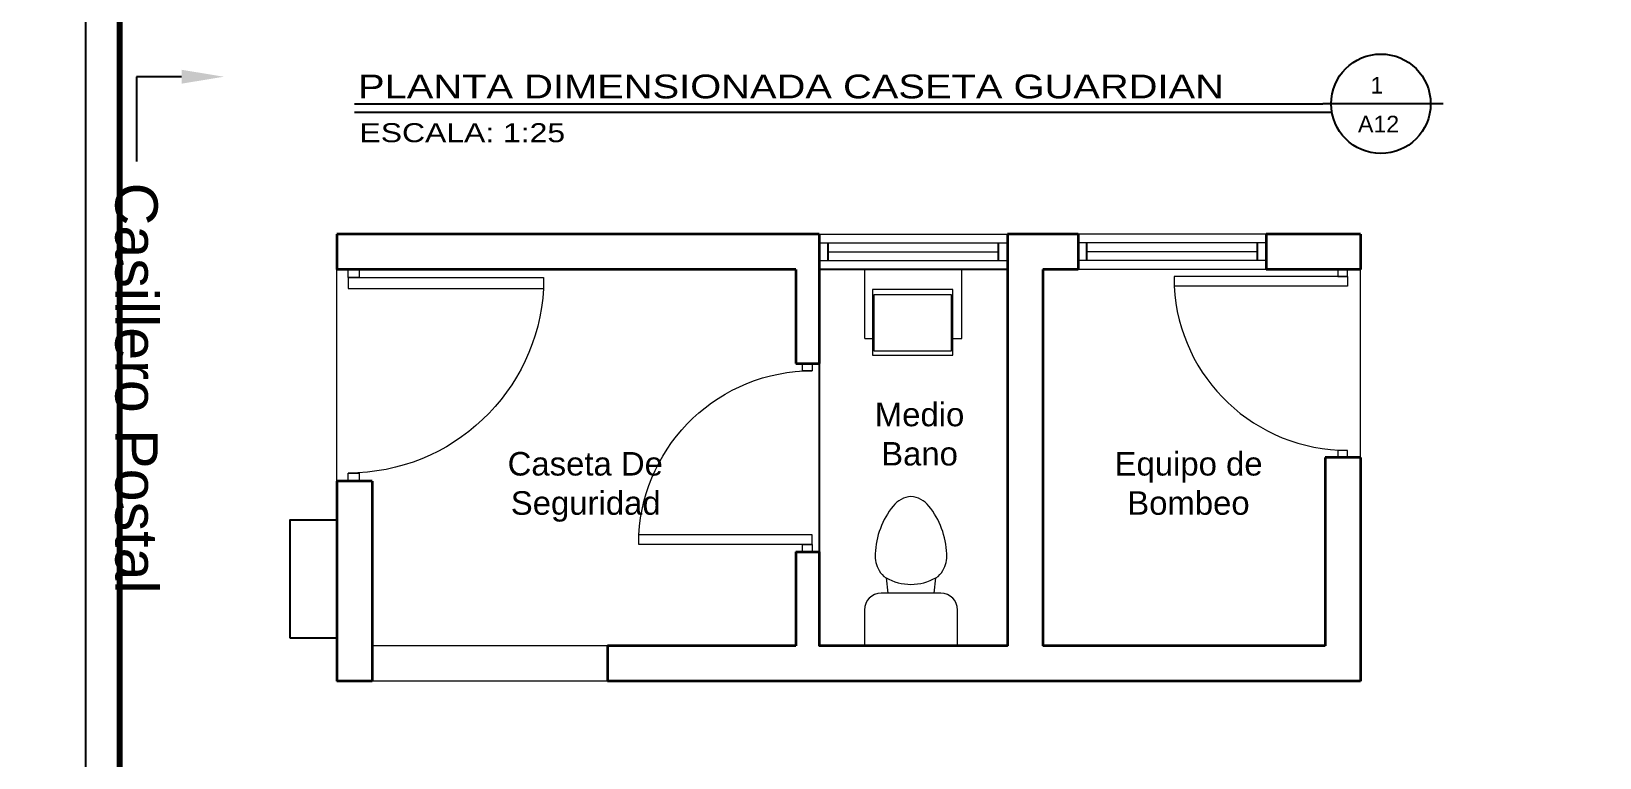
# Model space of a CAD drawing. Header units: feet. Extents: x -417 to 46, y -646 to -218.
# Drawn here: x -112.2 to -105.54, y -639.79 to -636.7 of the extents above; entities that cross this region are included whole.
import ezdxf
from ezdxf import colors
from ezdxf.entities.mleader import LeaderData, LeaderLine
from ezdxf.enums import TextEntityAlignment as Align
from ezdxf.math import Vec2, Vec3

# ---------------------------------------------------------------- set-up
doc = ezdxf.new("R2010")
doc.units = ezdxf.units.FT
doc.header["$MEASUREMENT"] = 0
for name, color, linetype in [('00-PISOS', 30, 'Continuous'), ('ACCESORIOS', 3, 'Continuous'), ('MARCO', 7, 'Continuous'), ('PERT-VENT', 2, 'Continuous'), ('textos', 7, 'Continuous'), ('TEXXT', 8, 'Continuous')]:
    doc.layers.add(name, color=color, linetype=linetype)
for name, color, linetype, lineweight in [('A-DOOR', 8, 'Continuous', 9), ('A-GENM', 8, 'Continuous', 9), ('A-WALL', 4, 'Continuous', 25), ('I-FURN', 2, 'Continuous', 0), ('MB', 2, 'Continuous', 20), ('P-SANR-FIXT', 2, 'Continuous', 9), ('pisos', 8, 'Continuous', 9), ('TXT', 2, 'Continuous', 9)]:
    doc.layers.add(name, color=color, linetype=linetype, lineweight=lineweight)
doc.styles.add('DAMIAN', font='arial.ttf', dxfattribs={"height": 0.12})
doc.styles.get("Standard").update_dxf_attribs({"font": 'arial.ttf', "height": 0.115})

# ---------------------------------------------------------------- blocks, each defined once
blk = doc.blocks.new('bath_sink_6127 - bath_sink_6127-V2-Nivel 1')
at = {"layer": 'I-FURN'}
for p, q in [((0.2933, 0.2974), (-0.1268, 0.2974)), ((-0.1268, 0.2974), (-0.1268, -0.29)), ((0.2933, 0.2442), (0.2933, 0.2974)), ((0.3949, 0.2442), (-0.0052, 0.2442)), ((-0.0052, 0.2442), (-0.0052, -0.2448)), ((0.0254, -0.2336), (0.0254, 0.233)), ((0.0254, 0.233), (0.3695, 0.233)), ((0.3695, 0.233), (0.3695, -0.2336)), ((0.3949, -0.2448), (0.3949, 0.2442)), ((-0.0052, -0.2448), (0.3949, -0.2448)), ((0.3695, -0.2336), (0.0254, -0.2336)), ((0.2933, -0.29), (0.2933, -0.2448)), ((0.2933, -0.29), (-0.1268, -0.29))]:
    blk.add_line(p, q, dxfattribs=at)
blk = doc.blocks.new('Toilet_-_Tank_-_3D_4840 - 17_ High_ Seat Not Visible-536545-Nivel 1')
at = {"layer": 'P-SANR-FIXT'}
for p, q in [((0.2476, 0.4889), (-0.2476, 0.4889)), ((-0.2476, 0.4889), (-0.2476, 0.2984)), ((0.2476, 0.2984), (0.2476, 0.4889)), ((-0.1587, 0.2096), (-0.1228, 0.2096)), ((-0.1228, 0.2096), (-0.1323, 0.127)), ((-0.1228, 0.2096), (0.1228, 0.2096)), ((0.1323, 0.127), (0.1228, 0.2096)), ((0.1228, 0.2096), (0.1588, 0.2096))]:
    blk.add_line(p, q, dxfattribs=at)
for centre, radius, start, end in [((-0.1587, 0.2984), 0.0889, 180, 270), ((0.1588, 0.2984), 0.0889, 270, 360), ((-0.0233, 0.0079), 0.1674, 151.05961, 182.70905), ((-0.0827, 0.0408), 0.0995, 119.89806, 151.05961), ((0.0005, -0.104), 0.2664, 90.10194, 119.89806), ((-0.0005, -0.104), 0.2664, 60.10194, 89.89806), ((0.0827, 0.0408), 0.0995, 28.94039, 60.10194), ((0.0233, 0.0079), 0.1674, 357.29095, 28.94039), ((0.2505, 0.0209), 0.4415, 182.70905, 218.50584), ((-0.2505, 0.0209), 0.4415, 321.49416, 357.29095), ((0.0113, -0.1694), 0.1359, 218.50584, 265.21903), ((-0.0113, -0.1694), 0.1359, 274.78097, 321.49416)]:
    blk.add_arc(centre, radius, start, end, dxfattribs=at)
blk = doc.blocks.new('A$C1B2B4060')
at = {"layer": 'PERT-VENT', "lineweight": 15}
for p, q in [((0, 0.15), (0.8, 0.15)), ((0, 0.1125), (0.8, 0.1125)), ((0.0375, 0.075), (0.7625, 0.075)), ((0, 0.0375), (0.8, 0.0375)), ((0, 0), (0.8, 0))]:
    blk.add_line(p, q, dxfattribs=at)
at = {"layer": 'PERT-VENT'}
for p, q in [((0.0375, 0.0375), (0.0375, 0.1125)), ((0.7625, 0.0375), (0.7625, 0.1125))]:
    blk.add_line(p, q, dxfattribs=at)
blk = doc.blocks.new('A$C42526EE7')
at = {"layer": 'A-DOOR', "lineweight": 18}
for p, q in [((0.9031, 0.9158, 224.5603), (0.9031, 1.8302, 224.5603)), ((0.9539, 1.8302, 224.5603), (0.9031, 1.8302, 224.5603)), ((0.9539, 0.9158, 224.5603), (0.9539, 1.8302, 224.5603)), ((0.0381, 0.9666, 224.5603), (0, 0.9666, 224.5603)), ((0, 0.9666, 224.5603), (0, 0.9158, 224.5603)), ((0.0381, 0.9158, 224.5603), (0.0381, 0.9666, 224.5603)), ((0.992, 0.9666, 224.5603), (0.9539, 0.9666, 224.5603)), ((0.9539, 0.9666, 224.5603), (0.9539, 0.9158, 224.5603)), ((0.992, 0.9158, 224.5603), (0.992, 0.9666, 224.5603)), ((0, 0.9158, 224.5603), (0.0381, 0.9158, 224.5603)), ((0.9539, 0.9158, 224.5603), (0.9031, 0.9158, 224.5603)), ((0.9539, 0.9158, 224.5603), (0.992, 0.9158, 224.5603))]:
    blk.add_line(p, q, dxfattribs=at)
at = {"layer": 'A-DOOR'}
blk.add_arc((0.9539, 0.9158, 224.5603), 0.9158, 93.17983, 180, dxfattribs=at)

msp = doc.modelspace()

# ---------------------------------------------------------------- linework, layer by layer
at = {"layer": '00-PISOS'}
msp.add_lwpolyline([(-108.0544, -637.7136), (-108.8544, -637.7136), (-108.8544, -639.3136), (-108.0544, -639.3136)], close=True, dxfattribs=at)
at = {"layer": 'A-GENM'}
msp.add_line((-106.5544, -638.5136), (-106.5544, -637.7136), dxfattribs=at)
at = {"layer": 'A-WALL', "lineweight": 35}
for p, q in [((-108.8544, -637.5636), (-110.9044, -637.5636)), ((-110.9044, -637.5636), (-110.9044, -637.7136)), ((-108.8544, -637.5636), (-108.8544, -638.1136)), ((-107.7544, -637.5636), (-108.0544, -637.5636)), ((-108.0544, -637.5636), (-108.0544, -639.3136)), ((-107.7544, -637.5636), (-107.7544, -637.7136)), ((-106.5544, -637.5636), (-106.9544, -637.5636)), ((-106.9544, -637.5636), (-106.9544, -637.7136)), ((-106.5544, -637.5636), (-106.5544, -637.7136)), ((-108.9544, -637.7136), (-110.9044, -637.7136)), ((-108.9544, -637.7136), (-108.9544, -638.1136)), ((-107.7544, -637.7136), (-107.9044, -637.7136)), ((-107.9044, -637.7136), (-107.9044, -639.3136)), ((-106.5544, -637.7136), (-106.9544, -637.7136)), ((-108.9544, -638.1136), (-108.8544, -638.1136)), ((-106.5544, -638.5136), (-106.7044, -638.5136)), ((-106.7044, -638.5136), (-106.7044, -639.3136)), ((-106.5544, -638.5136), (-106.5544, -639.4636)), ((-110.7544, -638.6136), (-110.9044, -638.6136)), ((-110.9044, -638.6136), (-110.9044, -639.4636)), ((-110.7544, -638.6136), (-110.7544, -639.4636)), ((-108.9544, -638.9136), (-108.9544, -639.3136)), ((-108.9544, -638.9136), (-108.8544, -638.9136)), ((-108.8544, -638.9136), (-108.8544, -639.3136)), ((-109.7544, -639.3136), (-109.7544, -639.4636)), ((-108.9544, -639.3136), (-109.7544, -639.3136)), ((-108.0544, -639.3136), (-108.8544, -639.3136)), ((-106.7044, -639.3136), (-107.9044, -639.3136)), ((-110.7544, -639.4636), (-110.9044, -639.4636)), ((-106.5544, -639.4636), (-109.7544, -639.4636))]:
    msp.add_line(p, q, dxfattribs=at)
at = {"layer": 'ACCESORIOS'}
msp.add_lwpolyline([(-111.1044, -639.279), (-110.9044, -639.279), (-110.9044, -638.779), (-111.1044, -638.779)], close=True, dxfattribs=at)
at = {"layer": 'MARCO'}
msp.add_lwpolyline([(-111.9721, -631.7658), (-90.4936, -631.7658), (-90.4936, -645.7518), (-111.9721, -645.7518)], close=True, dxfattribs=at)
at = {"layer": 'MARCO', "const_width": 0.025}
msp.add_lwpolyline([(-92.8821, -631.9103), (-111.8276, -631.9103), (-111.8276, -645.6073), (-92.8821, -645.6073)], close=True, dxfattribs=at)
at = {"layer": 'MB', "lineweight": 15, "extrusion": (7.20097e-14, 1.51748e-14, -1)}
for p, q in [((-109.7544, -639.3136), (-110.7544, -639.3136)), ((-109.7544, -639.4636), (-110.7544, -639.4636))]:
    msp.add_line(p, q, dxfattribs=at)
at = {"layer": 'pisos'}
for p, q in [((-110.9044, -638.6136), (-110.9044, -637.7136)), ((-108.8544, -638.9136), (-108.8544, -638.1136))]:
    msp.add_line(p, q, dxfattribs=at)
at = {"layer": 'TEXXT', "color": 4}
for p in [(-110.8293, -637.0098), (-106.2026, -637.0098)]:
    msp.add_line(p, (-106.7135, -637.0098), dxfattribs=at)
at = {"layer": 'TEXXT', "color": 3}
msp.add_line((-110.8293, -637.0461), (-106.6723, -637.0461), dxfattribs=at)
at = {"layer": 'TEXXT', "color": 4}
msp.add_circle((-106.4672, -637.0098), 0.2115, dxfattribs=at)

# ---------------------------------------------------------------- block references
msp.add_blockref('A$C1B2B4060', (-108.8544, -637.7136))
at = {"xscale": -1}
msp.add_blockref('A$C1B2B4060', (-106.9544, -637.7136), dxfattribs=at)
for p, xscale, yscale, zscale, rotation in [((-111.6869, -638.6136), -0.9072488969416099, 0.9072488969416099, 0.9072488969416687, 270.0000000000036), ((-105.8704, -638.5136), 0.8064434639480851, 0.8064434639480851, 0.8064434639480851, 90.00000000000304), ((-108.1454, -638.1136, -181.0952), -0.8064434639481988, 0.8064434639481988, 0.8064434639481834, 90.00000000000304)]:
    msp.add_blockref('A$C42526EE7', p, dxfattribs=dict(xscale=xscale, yscale=yscale, zscale=zscale, rotation=rotation))
at = {"layer": 'I-FURN', "xscale": 0.7000000000000455, "yscale": 0.7000000000000455, "zscale": 0.7000000000000455, "rotation": 270.0000000000023}
msp.add_blockref('bath_sink_6127 - bath_sink_6127-V2-Nivel 1', (-108.457, -637.8024), dxfattribs=at)
at = {"layer": 'P-SANR-FIXT', "xscale": 0.7999999999999972, "yscale": 0.7999999999999972, "zscale": 0.7999999999999972, "rotation": 180}
msp.add_blockref('Toilet_-_Tank_-_3D_4840 - 17_ High_ Seat Not Visible-536545-Nivel 1', (-108.4644, -638.9225), dxfattribs=at)

# ---------------------------------------------------------------- texts
at = {"layer": 'textos', "color": 7, "style": 'DAMIAN', "width": 1.2}
for s, height, p in [('PLANTA DIMENSIONADA CASETA GUARDIAN', 0.101054, (-110.8145, -636.9868)), (' ESCALA: 1:25', 0.080843, (-110.8459, -637.1731))]:
    msp.add_text(s, height=height, dxfattribs=at).set_placement(p)
at = {"layer": 'TEXXT', "style": 'DAMIAN'}
for s, height, p in [('1', 0.0704, (-106.4844, -636.9662)), ('A12', 0.07038, (-106.4771, -637.131))]:
    msp.add_text(s, height=height, dxfattribs=at).set_placement(p, align=Align.CENTER)
at = {"layer": 'TXT', "char_height": 0.1, "width": 1.347337, "attachment_point": 1}
for s, insert in [('\\pi0.4912;Medio \\P\\pi0.51825;Bano', (-109.1094, -638.2803)), ('\\pi0.3675;Equipo de\\P\\pi0.42121;Bombeo', (-107.9665, -638.4897)), ('\\pi0.35003;Caseta De\\P\\pi0.3634;Seguridad', (-110.5287, -638.4897))]:
    msp.add_mtext(s, dxfattribs=dict(at, insert=insert))

# ---------------------------------------------------------------- leaders
ml = msp.add_multileader_mtext('Standard')
ml.set_content('Casillero Postal', color=256)
ml.set_leader_properties()
ml.build(insert=Vec2(0, 0))
ml.multileader.update_dxf_attribs({"text_right_attachment_type": 6, "dogleg_length": 0.36, "arrow_head_size": 0.18})
ctx = ml.context
ctx.base_point, ctx.char_height, ctx.arrow_head_size, ctx.landing_gap_size, ctx.plane_origin, ctx.plane_x_axis, ctx.plane_y_axis = Vec3(-111.7561, -637.2548), 0.18, 0.18, 0.09, Vec3(-111.2598, -636.8948), Vec3(0, -1), Vec3(1, 0)
ctx.right_attachment = 6
notes = []
notes.append((ctx, [(0, (1, 1, 0), (-111.7561, -636.8948), (0, -1), 0.36, [(0, [(-111.3848, -636.8948)], 0, [])])]))
ctx.mtext.insert, ctx.mtext.text_direction, ctx.mtext.rotation, ctx.mtext.flow_direction = Vec3(-111.6661, -637.3448), Vec3(0, -1), 4.712389, 5
for ctx, leaders in notes:
    for number, flags, end, landing, length, lines in leaders:
        leader = LeaderData()
        leader.index, (leader.has_last_leader_line, leader.has_dogleg_vector, leader.attachment_direction) = number, flags
        leader.last_leader_point, leader.dogleg_vector, leader.dogleg_length = Vec3(end), Vec3(landing), length
        for number, points, colour, breaks in lines:
            line = LeaderLine()
            line.index, line.vertices, line.color, line.breaks = number, Vec3.list(points), colors.encode_raw_color(colour), breaks
            leader.lines.append(line)
        ctx.leaders.append(leader)

doc.saveas('drawing.dxf')
